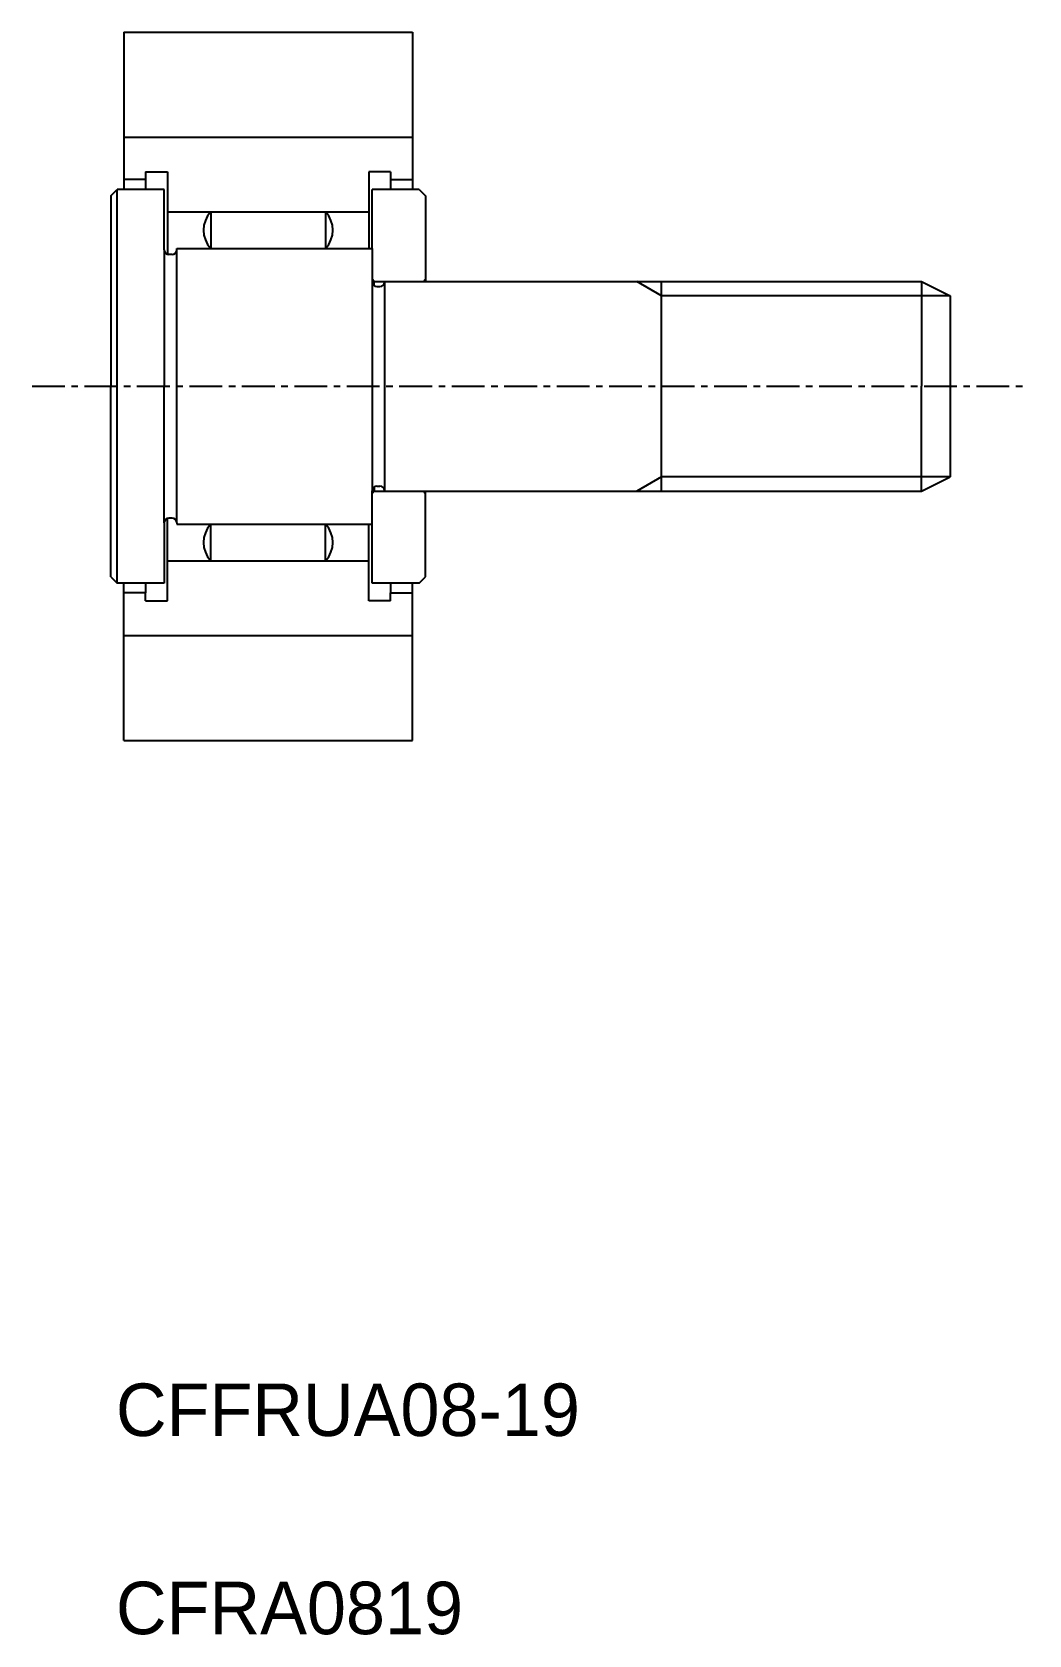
# Model space of a CAD drawing. Extents: x 177.1 to 215.1, y 78.5 to 139.6.
import ezdxf

# ---------------------------------------------------------------- set-up
doc = ezdxf.new("R2010")
doc.units = 0
doc.linetypes.add('CENTER', pattern=[2, 1.25, -0.25, 0.25, -0.25])
doc.layers.get('0').update_dxf_attribs({"linetype": 'CONTINUOUS'})
doc.layers.add('CENTER', color=1, linetype='CENTER')

msp = doc.modelspace()

# ---------------------------------------------------------------- linework, layer by layer
for p, q in [((180.629, 139.603), (180.629, 133.603)), ((180.629, 139.603), (191.629, 139.603)), ((191.629, 139.603), (191.629, 133.603)), ((180.629, 135.603), (191.629, 135.603)), ((181.459, 133.978), (180.629, 133.978)), ((181.459, 134.278), (182.289, 134.278)), ((181.459, 134.278), (181.459, 133.978)), ((181.459, 133.978), (181.459, 133.603)), ((182.289, 134.278), (182.289, 132.553)), ((189.969, 134.278), (189.969, 132.553)), ((190.799, 134.278), (189.969, 134.278)), ((190.799, 134.278), (190.799, 133.978)), ((190.799, 133.978), (191.629, 133.978)), ((190.799, 133.978), (190.799, 133.603)), ((180.129, 133.363), (180.369, 133.603)), ((180.129, 133.363), (180.129, 126.103)), ((180.369, 118.603), (180.369, 133.603)), ((182.169, 133.603), (180.369, 133.603)), ((182.169, 131.308), (182.169, 133.603)), ((190.089, 131.353), (190.089, 133.603)), ((191.889, 133.603), (190.089, 133.603)), ((191.889, 133.603), (192.129, 133.363)), ((192.129, 133.363), (192.129, 130.103)), ((182.289, 132.753), (182.444, 132.753)), ((182.289, 132.553), (182.289, 131.534)), ((182.444, 132.753), (189.814, 132.753)), ((183.944, 132.753), (183.944, 131.353)), ((188.314, 132.753), (188.314, 131.353)), ((189.814, 132.753), (189.969, 132.753)), ((189.969, 132.553), (189.969, 131.534)), ((182.289, 131.534), (182.289, 131.138)), ((182.649, 131.353), (189.814, 131.353)), ((182.649, 131.308), (182.649, 131.353)), ((189.814, 131.353), (190.089, 131.353)), ((189.969, 131.534), (189.969, 131.353)), ((190.089, 131.353), (190.089, 130.083)), ((182.169, 131.308), (182.169, 126.103)), ((182.469, 131.128), (182.349, 131.128)), ((182.649, 120.898), (182.649, 131.308)), ((190.169, 130.103), (190.089, 130.183)), ((190.169, 130.103), (190.569, 130.103)), ((190.169, 129.933), (190.169, 130.103)), ((190.569, 130.103), (211.029, 130.103)), ((190.569, 130.083), (190.569, 130.103)), ((192.049, 130.103), (192.129, 130.183)), ((201.129, 122.103), (201.129, 130.103)), ((211.029, 130.103), (212.129, 129.553)), ((211.029, 130.103), (211.029, 126.103)), ((190.089, 130.083), (190.089, 122.123)), ((190.269, 129.903), (190.389, 129.903)), ((190.569, 130.083), (190.569, 122.123)), ((212.129, 129.553), (212.129, 122.653)), ((180.129, 118.843), (180.129, 126.103)), ((182.169, 120.898), (182.169, 126.103)), ((211.029, 122.103), (211.029, 126.103)), ((190.169, 122.272), (190.169, 122.103)), ((190.269, 122.303), (190.389, 122.303)), ((211.029, 122.103), (212.129, 122.653)), ((190.089, 122.103), (190.089, 122.123)), ((190.089, 120.853), (190.089, 122.103)), ((190.169, 122.103), (190.089, 122.023)), ((190.169, 122.103), (190.569, 122.103)), ((190.569, 122.123), (190.569, 122.103)), ((190.569, 122.103), (211.029, 122.103)), ((192.049, 122.103), (192.129, 122.023)), ((192.129, 118.843), (192.129, 122.103)), ((182.289, 119.653), (182.289, 121.067)), ((182.469, 121.078), (182.349, 121.078)), ((182.169, 120.898), (182.169, 118.603)), ((182.649, 120.898), (182.649, 120.853)), ((182.649, 120.853), (190.089, 120.853)), ((183.944, 119.453), (183.944, 120.853)), ((188.314, 119.453), (188.314, 120.853)), ((189.969, 119.653), (189.969, 120.853)), ((190.089, 118.603), (190.089, 120.853)), ((182.289, 117.928), (182.289, 119.653)), ((182.289, 119.453), (182.444, 119.453)), ((182.444, 119.453), (189.814, 119.453)), ((189.814, 119.453), (189.969, 119.453)), ((189.969, 117.928), (189.969, 119.653)), ((180.129, 118.843), (180.369, 118.603)), ((182.169, 118.603), (180.369, 118.603)), ((180.629, 112.603), (180.629, 118.603)), ((181.459, 118.603), (181.459, 118.228)), ((191.889, 118.603), (190.089, 118.603)), ((190.799, 118.603), (190.799, 118.228)), ((191.629, 112.603), (191.629, 118.603)), ((191.889, 118.603), (192.129, 118.843)), ((181.459, 118.228), (180.629, 118.228)), ((181.459, 117.928), (181.459, 118.228)), ((181.459, 117.928), (182.289, 117.928)), ((190.799, 117.928), (189.969, 117.928)), ((190.799, 117.928), (190.799, 118.228)), ((190.799, 118.228), (191.629, 118.228)), ((180.629, 116.603), (191.629, 116.603)), ((180.629, 112.603), (191.629, 112.603))]:
    msp.add_line(p, q)
at = {"color": 3}
for p, q in [((201.129, 129.553), (200.177, 130.103)), ((212.129, 129.553), (201.129, 129.553)), ((201.129, 122.653), (200.177, 122.103)), ((212.129, 122.653), (201.129, 122.653))]:
    msp.add_line(p, q, dxfattribs=at)
for centre, radius, start, end in [((184.68, 132.053), 1.015, 136.40604, 223.59396), ((187.579, 132.053), 1.015, 316.40604, 43.59396), ((182.349, 131.308), 0.18, 180, 270), ((182.469, 131.308), 0.18, 270, 0), ((190.269, 130.083), 0.18, 180, 270), ((190.389, 130.083), 0.18, 270, 0), ((190.269, 122.123), 0.18, 90, 180), ((190.389, 122.123), 0.18, 0, 90), ((182.349, 120.898), 0.18, 90, 180), ((182.469, 120.898), 0.18, 0, 90), ((184.68, 120.153), 1.015, 136.40604, 223.59396), ((187.579, 120.153), 1.015, 316.40604, 43.59396)]:
    msp.add_arc(centre, radius, start, end)
at = {"layer": 'CENTER', "color": 1, "linetype": 'CENTER'}
msp.add_line((177.129, 126.103), (215.129, 126.103), dxfattribs=at)

# ---------------------------------------------------------------- texts
for s, p in [('CFFRUA08-19', (180.327, 86.103)), ('CFRA0819', (180.327, 78.551))]:
    msp.add_text(s, height=2).set_placement(p)

doc.saveas('drawing.dxf')
